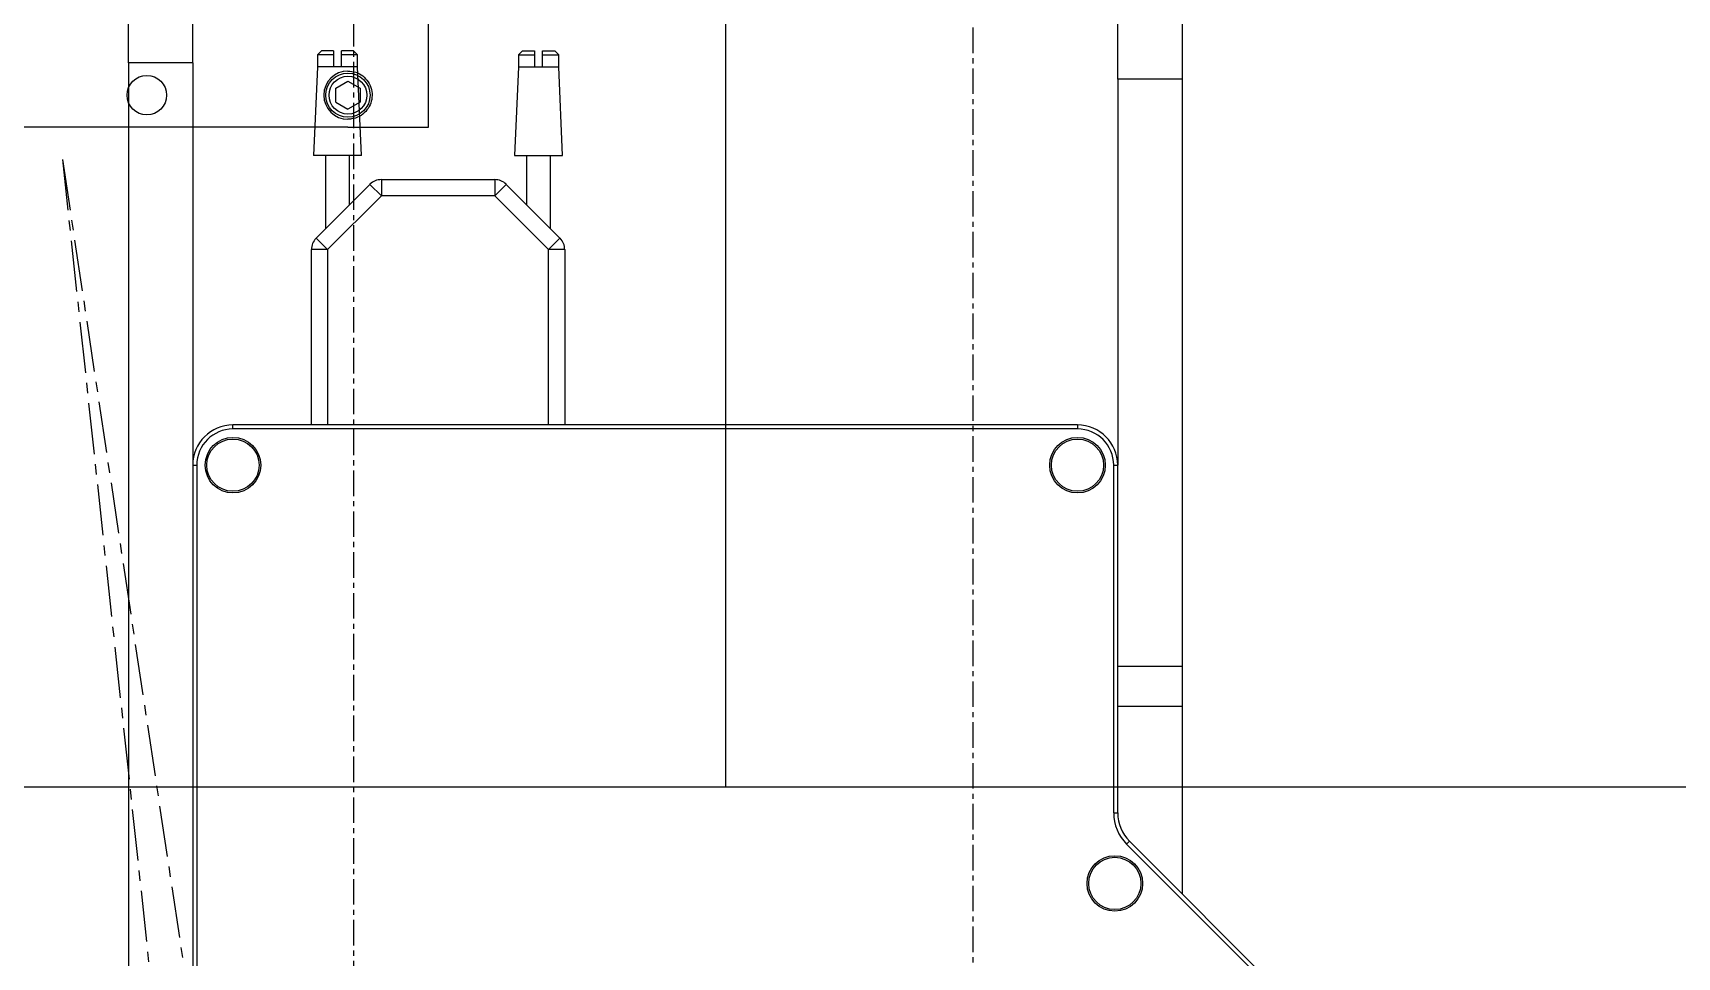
# Model space of a CAD drawing. Extents: x 500 to 100500, y -14500 to 21140.
# Drawn here: x 7750.5 to 7954.9, y -10017 to -9902.1 of the extents above; entities that cross this region are included whole.
import ezdxf

# ---------------------------------------------------------------- set-up
doc = ezdxf.new("R2010")
doc.units = 0
doc.linetypes.add('CENTER', pattern=[10.16, 6.35, -1.27, 1.27, -1.27])
doc.layers.get('0').update_dxf_attribs({"linetype": 'CONTINUOUS'})
for name, color, linetype in [('30', 111, 'CONTINUOUS'), ('Center', 1, 'CENTER'), ('D', 7, 'CONTINUOUS'), ('SLD-0', 7, 'CONTINUOUS')]:
    doc.layers.add(name, color=color, linetype=linetype)

# ---------------------------------------------------------------- blocks, each defined once
blk = doc.blocks.new('KJVision F 2')
at = {"color": 3, "linetype": 'Continuous', "lineweight": 25}
for p, q in [((-5573.22, -76759.69, -96.77), (-5573.22, -76483.19, -96.77)), ((-5573.22, -76758.69, -96.77), (-5573.22, -76742.69, -96.77)), ((-5584.72, -76754.82, -96.77), (-5583.22, -76753.96, -96.77)), ((-5584.72, -76756.55, -96.77), (-5584.72, -76754.82, -96.77)), ((-5583.22, -76753.96, -96.77), (-5581.72, -76754.82, -96.77)), ((-5581.72, -76754.82, -96.77), (-5581.72, -76756.55, -96.77)), ((-5584.72, -76756.55, -96.77), (-5583.22, -76757.42, -96.77)), ((-5581.72, -76756.55, -96.77), (-5583.22, -76757.42, -96.77)), ((-5573.22, -76758.69, -96.77), (-5573.22, -76758.69, -96.77)), ((-5583.22, -76759.69, -96.77), (-5713.22, -76759.69, -96.77)), ((-5583.22, -76759.69, -96.77), (-5573.22, -76759.69, -96.77))]:
    blk.add_line(p, q, dxfattribs=at)
at = {"color": 3}
for q in [(-5418.72, -78093.69, -96.77), (-5575.72, -77163.69, -96.77)]:
    blk.add_line((-5618.72, -76763.69, -96.77), q, dxfattribs=at)
at = {"color": 3, "linetype": 'Continuous', "lineweight": 25}
for centre, radius in [((-5608.22, -76755.69, -96.77), 2.46), ((-5583.22, -76755.69, -96.77), 2.75), ((-5583.22, -76755.69, -96.77), 2.35)]:
    blk.add_circle(centre, radius, dxfattribs=at)
blk.add_arc((-5583.22, -76755.69, -96.77), 3, 90, 270, dxfattribs=at)
blk.add_open_spline([(-5583.22, -76752.69, -96.77), (-5582.89, -76752.72, -96.77), (-5582.23, -76752.78, -96.77), (-5581.35, -76753.27, -96.77), (-5580.66, -76754.01, -96.77), (-5580.25, -76754.95, -96.77), (-5580.18, -76755.97, -96.77), (-5580.43, -76756.93, -96.77), (-5580.98, -76757.76, -96.77), (-5581.78, -76758.38, -96.77), (-5582.58, -76758.66, -96.77), (-5583.07, -76758.68, -96.77), (-5583.22, -76758.69, -96.77)], degree=3, knots=[0, 0, 0, 0, 0.104157, 0.20821, 0.314967, 0.424079, 0.530103, 0.632333, 0.736, 0.843986, 0.952648, 1, 1, 1, 1], dxfattribs=at)
at = {"layer": 'D', "color": 3, "elevation": -96.77}
blk.add_lwpolyline([(-5536.22, -76429.7), (-5087.22, -76429.7), (-5087.22, -76841.7), (-5536.22, -76841.7)], close=True, dxfattribs=at)
blk = doc.blocks.new('KJA$C3C655F6F')
at = {"layer": '30', "linetype": 'Continuous', "lineweight": 25}
for p, q in [((-28.26, 291.5), (-28.26, 292)), ((76.74, 292), (-28.26, 292)), ((76.74, 291.5), (-28.26, 291.5)), ((76.74, 292), (76.74, 291.5)), ((-33.26, 287), (-32.76, 287)), ((-33.26, 287), (-33.26, 87.4)), ((-32.76, 287), (-32.76, 87.4)), ((81.24, 243.78), (81.24, 287)), ((81.24, 287), (81.74, 287)), ((81.74, 243.78), (81.74, 287)), ((81.24, 243.78), (81.74, 243.78)), ((82.85, 239.9), (83.21, 240.25)), ((158.92, 163.82), (82.85, 239.9)), ((159.28, 164.18), (83.21, 240.25))]:
    blk.add_line(p, q, dxfattribs=at)
for centre, radius in [((-28.26, 287), 3.45), ((76.74, 287), 3.45), ((-28.26, 287), 3.25), ((76.74, 287), 3.25), ((81.38, 235), 3.45), ((81.38, 235), 3.25)]:
    blk.add_circle(centre, radius, dxfattribs=at)
for centre, radius, start, end in [((-28.26, 287), 5, 90, 180), ((-28.26, 287), 4.5, 90, 180), ((76.74, 287), 5, 0, 90), ((76.74, 287), 4.5, 0, 90), ((86.74, 243.78), 5.5, 180, 225), ((86.74, 243.78), 5, 180, 225)]:
    blk.add_arc(centre, radius, start, end, dxfattribs=at)
blk = doc.blocks.new('KJ특성 TURN')
at = {"layer": 'Center', "ltscale": 0.5}
for p, q in [((9197.78, -70811.09), (9197.78, -71397.09)), ((9120.78, -70830.59), (9120.78, -71399.09))]:
    blk.add_line(p, q, dxfattribs=at)
at = {"layer": 'SLD-0'}
for p, q in [((9092.78, -71044.09), (9092.78, -71004.09)), ((9100.78, -71044.09), (9100.78, -71004.09)), ((9215.78, -71046.09), (9215.78, -71016.09)), ((9223.78, -71016.09), (9223.78, -71046.09)), ((9116.78, -71042.59), (9116.28, -71043.09)), ((9116.28, -71043.09), (9116.28, -71044.59)), ((9118.28, -71043.09), (9116.28, -71043.09)), ((9118.28, -71042.59), (9116.78, -71042.59)), ((9118.28, -71042.59), (9118.28, -71043.09)), ((9118.28, -71043.09), (9118.28, -71044.59)), ((9120.78, -71042.59), (9119.28, -71042.59)), ((9119.28, -71043.09), (9119.28, -71042.59)), ((9121.28, -71043.09), (9119.28, -71043.09)), ((9119.28, -71044.59), (9119.28, -71043.09)), ((9121.28, -71043.09), (9120.78, -71042.59)), ((9121.28, -71044.59), (9121.28, -71043.09)), ((9141.78, -71042.59), (9141.28, -71043.09)), ((9141.28, -71043.09), (9141.28, -71044.59)), ((9141.28, -71043.09), (9143.28, -71043.09)), ((9141.78, -71042.59), (9143.28, -71042.59)), ((9143.28, -71042.59), (9143.28, -71043.09)), ((9143.28, -71043.09), (9143.28, -71044.59)), ((9144.28, -71042.59), (9145.78, -71042.59)), ((9144.28, -71043.09), (9144.28, -71042.59)), ((9144.28, -71043.09), (9146.28, -71043.09)), ((9144.28, -71044.59), (9144.28, -71043.09)), ((9146.28, -71043.09), (9145.78, -71042.59)), ((9146.28, -71044.59), (9146.28, -71043.09)), ((9100.78, -71044.09), (9092.78, -71044.09)), ((9092.78, -71044.09), (9092.78, -71239.09)), ((9100.78, -71044.09), (9100.78, -71094.09)), ((9116.28, -71044.59), (9115.8, -71055.59)), ((9118.28, -71044.59), (9116.28, -71044.59)), ((9119.28, -71044.59), (9118.28, -71044.59)), ((9121.28, -71044.59), (9119.28, -71044.59)), ((9121.76, -71055.59), (9121.28, -71044.59)), ((9141.28, -71044.59), (9140.8, -71055.59)), ((9141.28, -71044.59), (9143.28, -71044.59)), ((9143.28, -71044.59), (9144.28, -71044.59)), ((9144.28, -71044.59), (9146.28, -71044.59)), ((9146.76, -71055.59), (9146.28, -71044.59)), ((9223.78, -71046.09), (9215.78, -71046.09)), ((9215.78, -71046.09), (9215.78, -71094.09)), ((9223.78, -71046.09), (9223.78, -71119.09)), ((9121.76, -71055.59), (9115.8, -71055.59)), ((9117.28, -71055.59), (9117.28, -71064.71)), ((9120.28, -71061.71), (9120.28, -71055.59)), ((9140.8, -71055.59), (9146.76, -71055.59)), ((9142.28, -71055.59), (9142.28, -71061.71)), ((9145.28, -71064.71), (9145.28, -71055.59)), ((9116.11, -71065.88), (9122.82, -71059.18)), ((9124.23, -71060.59), (9122.82, -71059.18)), ((9124.23, -71058.59), (9138.33, -71058.59)), ((9124.23, -71058.59), (9124.23, -71060.59)), ((9138.33, -71058.59), (9138.33, -71060.59)), ((9139.74, -71059.18), (9138.33, -71060.59)), ((9139.74, -71059.18), (9146.44, -71065.88)), ((9124.23, -71060.59), (9117.53, -71067.29)), ((9138.33, -71060.59), (9124.23, -71060.59)), ((9145.03, -71067.29), (9138.33, -71060.59)), ((9117.53, -71067.29), (9116.11, -71065.88)), ((9146.44, -71065.88), (9145.03, -71067.29)), ((9117.53, -71067.29), (9115.53, -71067.29)), ((9115.53, -71089.09), (9115.53, -71067.29)), ((9117.53, -71067.29), (9117.53, -71089.09)), ((9147.03, -71067.29), (9145.03, -71067.29)), ((9145.03, -71089.09), (9145.03, -71067.29)), ((9147.03, -71067.29), (9147.03, -71089.09)), ((9215.78, -71119.09), (9223.78, -71119.09)), ((9223.78, -71119.09), (9223.78, -71124.09)), ((9223.78, -71124.09), (9215.78, -71124.09)), ((9223.78, -71124.09), (9223.78, -71147.38))]:
    blk.add_line(p, q, dxfattribs=at)
for centre, start, end in [((9124.23, -71060.59), 90, 135), ((9138.33, -71060.59), 45, 90), ((9117.53, -71067.29), 135, 180), ((9145.03, -71067.29), 0, 45)]:
    blk.add_arc(centre, 2, start, end, dxfattribs=at)
at = {"layer": '30'}
blk.add_blockref('KJA$C3C655F6F', (9134.04, -71381.09), dxfattribs=at)
blk = doc.blocks.new('KJVision F')
at = {"layer": 'D', "color": 2, "elevation": -10.47}
blk.add_lwpolyline([(8347.12, -70673.15), (8796.12, -70673.15), (8796.12, -71085.15), (8347.12, -71085.15)], close=True, dxfattribs=at)
at = {"layer": 'Center'}
blk.add_blockref('KJ특성 TURN', (-578.66, 48.95, -10.47), dxfattribs=at)

msp = doc.modelspace()

# ---------------------------------------------------------------- block references
msp.add_blockref('KJVision F', (-751.77, 61089.26, -65.34))
at = {"layer": 'Center'}
msp.add_blockref('KJVision F 2', (13372.87, 66845.81, 20.95), dxfattribs=at)

doc.saveas('drawing.dxf')
